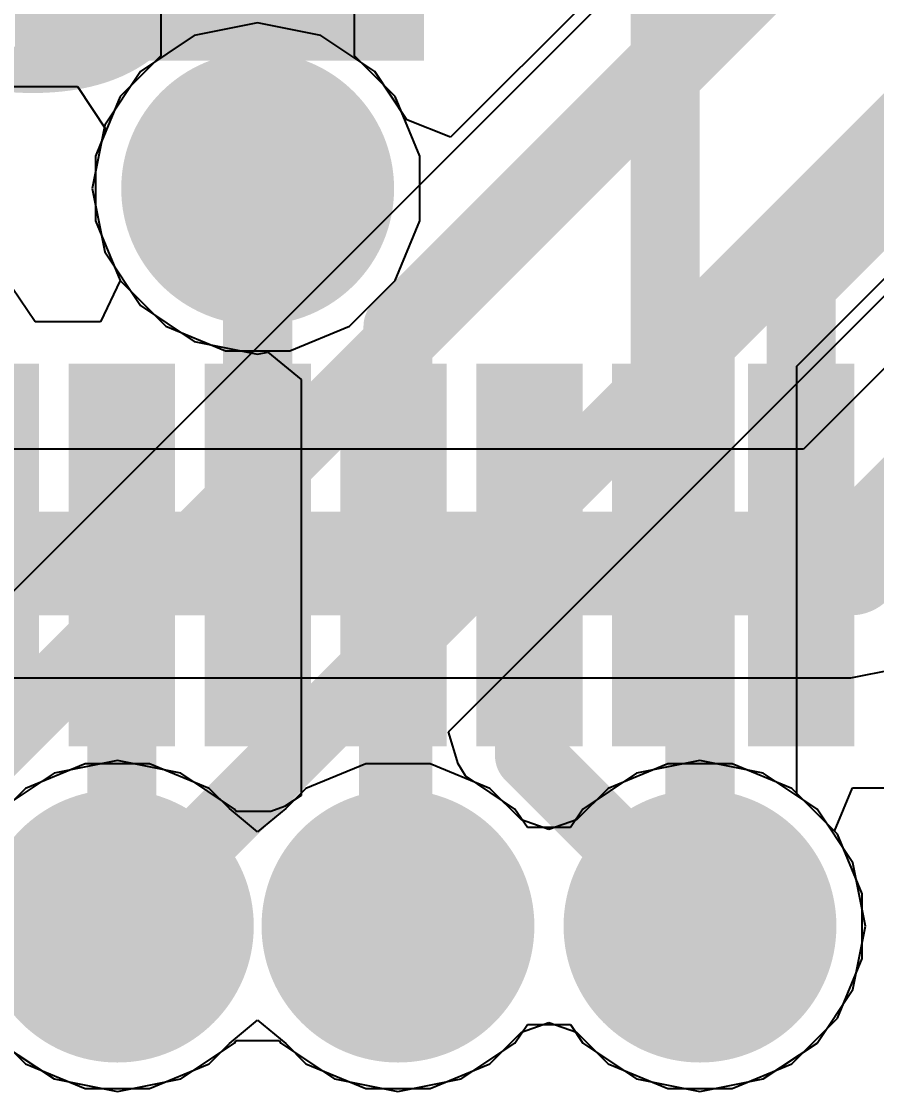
# Model space of a CAD drawing. Header units: inches. Extents: x -0.1 to 17.9, y -0.8 to 4.8.
# Drawn here: x 2.0739 to 2.173, y 2.9058 to 3.0298 of the extents above; entities that cross this region are included whole.
import ezdxf

# ---------------------------------------------------------------- set-up
doc = ezdxf.new("R2010")
doc.units = ezdxf.units.IN
doc.header["$MEASUREMENT"] = 0
for name, color, linetype in [('Bottom Layer 1', 5, 'Continuous'), ('Bottom Overlay', 54, 'Continuous'), ('Bottom Solder', 6, 'Continuous'), ('Drill Drawing', 1, 'Continuous'), ('GND+Signal', 16, 'Continuous'), ('PWR+Signal', 76, 'Continuous'), ('Top Layer 1', 1, 'Continuous'), ('Top Overlay', 2, 'Continuous'), ('Top Paste', 8, 'Continuous'), ('Top Solder', 216, 'Continuous'), ('Via Holes', 16, 'Continuous')]:
    doc.layers.add(name, color=color, linetype=linetype)
doc.styles.add('Arial', font='', dxfattribs={"height": 0.2})
doc.styles.get('Arial').set_extended_font_data('Arial')

# ---------------------------------------------------------------- blocks, each defined once
blk = doc.blocks.new('100_VQFN__12_12__100')
at = {"layer": 'Top Layer 1'}
for points in [[(-0.09049, 0.208), (-0.09849, 0.208), (-0.09849, 0.248), (-0.09049, 0.248)], [(-0.07474, 0.208), (-0.08274, 0.208), (-0.08274, 0.248), (-0.07474, 0.248)], [(-0.05899, 0.208), (-0.06699, 0.208), (-0.06699, 0.248), (-0.05899, 0.248)], [(-0.04324, 0.208), (-0.05124, 0.208), (-0.05124, 0.248), (-0.04324, 0.248)], [(-0.0275, 0.208), (-0.0355, 0.208), (-0.0355, 0.248), (-0.0275, 0.248)], [(-0.01175, 0.208), (-0.01975, 0.208), (-0.01975, 0.248), (-0.01175, 0.248)]]:
    blk.add_hatch(color=1, dxfattribs=at).paths.add_polyline_path(points)
at = {"layer": 'Top Paste'}
for points in [[(-0.09049, 0.208), (-0.09849, 0.208), (-0.09849, 0.248), (-0.09049, 0.248)], [(-0.07474, 0.208), (-0.08274, 0.208), (-0.08274, 0.248), (-0.07474, 0.248)], [(-0.05899, 0.208), (-0.06699, 0.208), (-0.06699, 0.248), (-0.05899, 0.248)], [(-0.04324, 0.208), (-0.05124, 0.208), (-0.05124, 0.248), (-0.04324, 0.248)], [(-0.0275, 0.208), (-0.0355, 0.208), (-0.0355, 0.248), (-0.0275, 0.248)], [(-0.01175, 0.208), (-0.01975, 0.208), (-0.01975, 0.248), (-0.01175, 0.248)]]:
    blk.add_hatch(color=8, dxfattribs=at).paths.add_polyline_path(points)
at = {"layer": 'Top Solder'}
for points in [[(-0.10407, 0.20583), (-0.1164, 0.20583), (-0.1164, 0.25017), (-0.10407, 0.25017)], [(-0.08832, 0.20583), (-0.10065, 0.20583), (-0.10065, 0.25017), (-0.08832, 0.25017)], [(-0.07257, 0.20583), (-0.0849, 0.20583), (-0.0849, 0.25017), (-0.07257, 0.25017)], [(-0.05683, 0.20583), (-0.06916, 0.20583), (-0.06916, 0.25017), (-0.05683, 0.25017)], [(-0.04108, 0.20583), (-0.05341, 0.20583), (-0.05341, 0.25017), (-0.04108, 0.25017)], [(-0.02533, 0.20583), (-0.03766, 0.20583), (-0.03766, 0.25017), (-0.02533, 0.25017)], [(-0.00958, 0.20583), (-0.02191, 0.20583), (-0.02191, 0.25017), (-0.00958, 0.25017)]]:
    blk.add_hatch(color=216, dxfattribs=at).paths.add_polyline_path(points)
blk = doc.blocks.new('SMD2520_4P_102')
at = {"layer": 'Top Layer 1'}
for points in [[(-0.0561, 0.04823), (-0.01673, 0.04823), (-0.01673, 0.0128), (-0.0561, 0.0128)], [(0.01673, 0.04823), (0.0561, 0.04823), (0.0561, 0.0128), (0.01673, 0.0128)], [(-0.0561, -0.0128), (-0.01673, -0.0128), (-0.01673, -0.04823), (-0.0561, -0.04823)], [(0.01673, -0.0128), (0.0561, -0.0128), (0.0561, -0.04823), (0.01673, -0.04823)]]:
    blk.add_hatch(color=1, dxfattribs=at).paths.add_polyline_path(points)
at = {"layer": 'Top Paste'}
for points in [[(-0.0561, 0.04823), (-0.01673, 0.04823), (-0.01673, 0.0128), (-0.0561, 0.0128)], [(0.01673, 0.04823), (0.0561, 0.04823), (0.0561, 0.0128), (0.01673, 0.0128)], [(-0.0561, -0.0128), (-0.01673, -0.0128), (-0.01673, -0.04823), (-0.0561, -0.04823)], [(0.01673, -0.0128), (0.0561, -0.0128), (0.0561, -0.04823), (0.01673, -0.04823)]]:
    blk.add_hatch(color=8, dxfattribs=at).paths.add_polyline_path(points)
at = {"layer": 'Top Solder'}
for points in [[(-0.0601, 0.05223), (-0.01273, 0.05223), (-0.01273, 0.0088), (-0.0601, 0.0088)], [(0.01273, 0.05223), (0.0601, 0.05223), (0.0601, 0.0088), (0.01273, 0.0088)], [(-0.0601, -0.0088), (-0.01273, -0.0088), (-0.01273, -0.05223), (-0.0601, -0.05223)], [(0.01273, -0.0088), (0.0601, -0.0088), (0.0601, -0.05223), (0.01273, -0.05223)]]:
    blk.add_hatch(color=216, dxfattribs=at).paths.add_polyline_path(points)
at = {"layer": 'Top Overlay'}
for points in [[(0.008, 0.043, 0.005, 0.005, 0), (-0.009, 0.043, 0.005, 0.005, 0)], [(-0.053, 0.006, 0.005, 0.005, 0), (-0.053, -0.006, 0.005, 0.005, 0)], [(0.053, 0.006, 0.005, 0.005, 0), (0.053, -0.006, 0.005, 0.005, 0)], [(-0.063, -0.029, 0.005, 0.005, 0), (-0.068, -0.024, 0.005, 0.005, 0)], [(-0.068, -0.024, 0.005, 0.005, 0), (-0.068, -0.034, 0.005, 0.005, 0)], [(-0.063, -0.029, 0.005, 0.005, 0), (-0.068, -0.034, 0.005, 0.005, 0)], [(0.008, -0.043, 0.005, 0.005, 0), (-0.009, -0.043, 0.005, 0.005, 0)]]:
    blk.add_lwpolyline(points, format="xyseb", dxfattribs=at)
for points in [[(-0.01025, 0.043, 0.0025, 0.0025, 1), (-0.00775, 0.043, 0.0025, 0.0025, 1)], [(0.00675, 0.043, 0.0025, 0.0025, 1), (0.00925, 0.043, 0.0025, 0.0025, 1)], [(-0.05425, 0.006, 0.0025, 0.0025, 1), (-0.05175, 0.006, 0.0025, 0.0025, 1)], [(0.05175, 0.006, 0.0025, 0.0025, 1), (0.05425, 0.006, 0.0025, 0.0025, 1)], [(-0.05425, -0.006, 0.0025, 0.0025, 1), (-0.05175, -0.006, 0.0025, 0.0025, 1)], [(0.05175, -0.006, 0.0025, 0.0025, 1), (0.05425, -0.006, 0.0025, 0.0025, 1)], [(-0.06925, -0.024, 0.0025, 0.0025, 1), (-0.06675, -0.024, 0.0025, 0.0025, 1)], [(-0.06925, -0.024, 0.0025, 0.0025, 1), (-0.06675, -0.024, 0.0025, 0.0025, 1)], [(-0.06425, -0.029, 0.0025, 0.0025, 1), (-0.06175, -0.029, 0.0025, 0.0025, 1)], [(-0.06425, -0.029, 0.0025, 0.0025, 1), (-0.06175, -0.029, 0.0025, 0.0025, 1)], [(-0.06925, -0.034, 0.0025, 0.0025, 1), (-0.06675, -0.034, 0.0025, 0.0025, 1)], [(-0.06925, -0.034, 0.0025, 0.0025, 1), (-0.06675, -0.034, 0.0025, 0.0025, 1)], [(-0.01025, -0.043, 0.0025, 0.0025, 1), (-0.00775, -0.043, 0.0025, 0.0025, 1)], [(0.00675, -0.043, 0.0025, 0.0025, 1), (0.00925, -0.043, 0.0025, 0.0025, 1)]]:
    blk.add_lwpolyline(points, format="xyseb", close=True, dxfattribs=at)

msp = doc.modelspace()

# ---------------------------------------------------------------- hatches: boundary and pattern name
at = {"layer": 'Bottom Layer 1'}
h = msp.add_hatch(color=5, dxfattribs=at)
edge = h.paths.add_edge_path()
edge.add_arc((2.10126, 3.01045), 0.01181, 0, 360)
h = msp.add_hatch(color=5, dxfattribs=at)
edge = h.paths.add_edge_path()
edge.add_arc((2.085, 2.925), 0.01181, 0, 360)
h = msp.add_hatch(color=5, dxfattribs=at)
edge = h.paths.add_edge_path()
edge.add_arc((2.11752, 2.925), 0.01181, 0, 360)
h = msp.add_hatch(color=5, dxfattribs=at)
edge = h.paths.add_edge_path()
edge.add_arc((2.15252, 2.925), 0.01181, 0, 360)
at = {"layer": 'Bottom Solder'}
h = msp.add_hatch(color=6, dxfattribs=at)
edge = h.paths.add_edge_path()
edge.add_arc((2.10126, 3.01045), 0.01581, 0, 360)
h = msp.add_hatch(color=6, dxfattribs=at)
edge = h.paths.add_edge_path()
edge.add_arc((2.085, 2.925), 0.01581, 0, 360)
h = msp.add_hatch(color=6, dxfattribs=at)
edge = h.paths.add_edge_path()
edge.add_arc((2.11752, 2.925), 0.01581, 0, 360)
h = msp.add_hatch(color=6, dxfattribs=at)
edge = h.paths.add_edge_path()
edge.add_arc((2.15252, 2.925), 0.01581, 0, 360)
at = {"layer": 'GND+Signal'}
h = msp.add_hatch(color=16, dxfattribs=at)
edge = h.paths.add_edge_path()
edge.add_arc((2.10126, 3.01045), 0.01181, 0, 360)
h = msp.add_hatch(color=16, dxfattribs=at)
edge = h.paths.add_edge_path()
edge.add_arc((2.085, 2.925), 0.01181, 0, 360)
h = msp.add_hatch(color=16, dxfattribs=at)
edge = h.paths.add_edge_path()
edge.add_arc((2.11752, 2.925), 0.01181, 0, 360)
h = msp.add_hatch(color=16, dxfattribs=at)
edge = h.paths.add_edge_path()
edge.add_arc((2.15252, 2.925), 0.01181, 0, 360)
at = {"layer": 'PWR+Signal'}
h = msp.add_hatch(color=76, dxfattribs=at)
edge = h.paths.add_edge_path()
edge.add_arc((2.10126, 3.01045), 0.01181, 0, 360)
h = msp.add_hatch(color=76, dxfattribs=at)
edge = h.paths.add_edge_path()
edge.add_arc((2.085, 2.925), 0.01181, 0, 360)
h = msp.add_hatch(color=76, dxfattribs=at)
edge = h.paths.add_edge_path()
edge.add_arc((2.11752, 2.925), 0.01181, 0, 360)
h = msp.add_hatch(color=76, dxfattribs=at)
edge = h.paths.add_edge_path()
edge.add_arc((2.15252, 2.925), 0.01181, 0, 360)
at = {"layer": 'Top Layer 1'}
h = msp.add_hatch(color=1, dxfattribs=at)
edge = h.paths.add_edge_path()
edge.add_arc((2.10126, 3.01045), 0.01181, 0, 360)
h = msp.add_hatch(color=1, dxfattribs=at)
edge = h.paths.add_edge_path()
edge.add_arc((2.085, 2.925), 0.01181, 0, 360)
h = msp.add_hatch(color=1, dxfattribs=at)
edge = h.paths.add_edge_path()
edge.add_arc((2.11752, 2.925), 0.01181, 0, 360)
h = msp.add_hatch(color=1, dxfattribs=at)
edge = h.paths.add_edge_path()
edge.add_arc((2.15252, 2.925), 0.01181, 0, 360)
at = {"layer": 'Via Holes'}
h = msp.add_hatch(color=7, dxfattribs=at)
edge = h.paths.add_edge_path()
edge.add_arc((2.10126, 3.01045), 0.00591, 0, 360)
h = msp.add_hatch(color=7, dxfattribs=at)
edge = h.paths.add_edge_path()
edge.add_arc((2.085, 2.925), 0.00591, 0, 360)
h = msp.add_hatch(color=7, dxfattribs=at)
edge = h.paths.add_edge_path()
edge.add_arc((2.11752, 2.925), 0.00591, 0, 360)
h = msp.add_hatch(color=7, dxfattribs=at)
edge = h.paths.add_edge_path()
edge.add_arc((2.15252, 2.925), 0.00591, 0, 360)

# ---------------------------------------------------------------- linework, layer by layer
at = {"layer": 'Bottom Layer 1'}
for p, q in [((2.09005, 3.13536), (2.09005, 3.02584)), ((2.11248, 3.02584), (2.11248, 3.13536)), ((2.09005, 3.02584), (2.08531, 3.0211)), ((2.11721, 3.0211), (2.11248, 3.02584)), ((2.08531, 3.0211), (2.08245, 3.01419)), ((2.12007, 3.01419), (2.11721, 3.0211)), ((2.08245, 3.01419), (2.08245, 3.00671)), ((2.12007, 3.00671), (2.12007, 3.01419)), ((2.19419, 3.00993), (2.16451, 2.98025)), ((2.08245, 3.00671), (2.08531, 2.99979)), ((2.11721, 2.99979), (2.12007, 3.00671)), ((2.08531, 2.99979), (2.09061, 2.9945)), ((2.11192, 2.9945), (2.11721, 2.99979)), ((2.09061, 2.9945), (2.09752, 2.99164)), ((2.105, 2.99164), (2.11192, 2.9945)), ((2.09752, 2.99164), (2.105, 2.99164)), ((2.16451, 2.98025), (2.06207, 2.98025)), ((1.924, 2.95375), (2.17, 2.95375)), ((2.17, 2.95375), (2.17507, 2.95475)), ((2.08126, 2.94381), (2.07434, 2.94095)), ((2.08874, 2.94381), (2.08126, 2.94381)), ((2.09566, 2.94095), (2.08874, 2.94381)), ((2.11378, 2.94381), (2.10686, 2.94095)), ((2.12126, 2.94381), (2.11378, 2.94381)), ((2.12818, 2.94095), (2.12126, 2.94381)), ((2.14878, 2.94381), (2.14186, 2.94095)), ((2.15626, 2.94381), (2.14878, 2.94381)), ((2.16318, 2.94095), (2.15626, 2.94381)), ((2.07434, 2.94095), (2.07068, 2.93729)), ((2.09799, 2.93861), (2.09566, 2.94095)), ((2.10686, 2.94095), (2.10453, 2.93861)), ((2.13184, 2.93729), (2.12818, 2.94095)), ((2.14186, 2.94095), (2.1382, 2.93729)), ((2.16847, 2.93566), (2.16318, 2.94095)), ((2.10126, 2.93591), (2.09799, 2.93861)), ((2.10453, 2.93861), (2.10126, 2.93591)), ((2.13502, 2.93619), (2.13184, 2.93729)), ((2.1382, 2.93729), (2.13502, 2.93619)), ((2.17133, 2.92874), (2.16847, 2.93566)), ((2.17133, 2.92126), (2.17133, 2.92874)), ((2.16847, 2.91434), (2.17133, 2.92126)), ((2.09799, 2.91139), (2.10126, 2.91409)), ((2.10126, 2.91409), (2.10453, 2.91139)), ((2.16318, 2.90905), (2.16847, 2.91434)), ((2.07068, 2.91271), (2.07434, 2.90905)), ((2.12818, 2.90905), (2.13184, 2.91271)), ((2.13184, 2.91271), (2.13502, 2.91381)), ((2.13502, 2.91381), (2.1382, 2.91271)), ((2.1382, 2.91271), (2.14186, 2.90905)), ((2.09566, 2.90905), (2.09799, 2.91139)), ((2.10453, 2.91139), (2.10686, 2.90905)), ((2.07434, 2.90905), (2.08126, 2.90619)), ((2.08874, 2.90619), (2.09566, 2.90905)), ((2.10686, 2.90905), (2.11378, 2.90619)), ((2.12126, 2.90619), (2.12818, 2.90905)), ((2.14186, 2.90905), (2.14878, 2.90619)), ((2.15626, 2.90619), (2.16318, 2.90905)), ((2.08126, 2.90619), (2.08874, 2.90619)), ((2.11378, 2.90619), (2.12126, 2.90619)), ((2.14878, 2.90619), (2.15626, 2.90619))]:
    msp.add_line(p, q, dxfattribs=at)
for points in [[(2.10126, 3.01045, 0.008, 0.008, 0), (2.10126, 3.14076, 0.008, 0.008, 0)], [(2.17, 2.967, 0.012, 0.012, 0), (2.213, 3.01, 0.012, 0.012, 0)], [(1.924, 2.967, 0.012, 0.012, 0), (2.17, 2.967, 0.012, 0.012, 0)]]:
    msp.add_lwpolyline(points, format="xyseb", dxfattribs=at)
for points in [[(2.09926, 3.01045, 0.004, 0.004, 1), (2.10326, 3.01045, 0.004, 0.004, 1)], [(2.167, 2.967, 0.006, 0.006, 1), (2.173, 2.967, 0.006, 0.006, 1)], [(2.167, 2.967, 0.006, 0.006, 1), (2.173, 2.967, 0.006, 0.006, 1)]]:
    msp.add_lwpolyline(points, format="xyseb", close=True, dxfattribs=at)
at = {"layer": 'Drill Drawing'}
for points in [[(2.09626, 3.01545, 0.002, 0.002, 0), (2.09626, 3.02045, 0.002, 0.002, 0)], [(2.09626, 3.02045, 0.002, 0.002, 0), (2.10626, 3.02045, 0.002, 0.002, 0)], [(2.10626, 3.01545, 0.002, 0.002, 0), (2.10626, 3.02045, 0.002, 0.002, 0)], [(2.09826, 3.01345, 0.002, 0.002, 0), (2.09826, 3.01645, 0.002, 0.002, 0)], [(2.09826, 3.01645, 0.002, 0.002, 0), (2.10426, 3.01645, 0.002, 0.002, 0)], [(2.10426, 3.01345, 0.002, 0.002, 0), (2.10426, 3.01645, 0.002, 0.002, 0)], [(2.09126, 3.00545, 0.002, 0.002, 0), (2.09126, 3.01545, 0.002, 0.002, 0)], [(2.09126, 3.01545, 0.002, 0.002, 0), (2.09626, 3.01545, 0.002, 0.002, 0)], [(2.10626, 3.01545, 0.002, 0.002, 0), (2.11126, 3.01545, 0.002, 0.002, 0)], [(2.11126, 3.00545, 0.002, 0.002, 0), (2.11126, 3.01545, 0.002, 0.002, 0)], [(2.09526, 3.00745, 0.002, 0.002, 0), (2.09526, 3.01345, 0.002, 0.002, 0)], [(2.09526, 3.01345, 0.002, 0.002, 0), (2.09826, 3.01345, 0.002, 0.002, 0)], [(2.10426, 3.01345, 0.002, 0.002, 0), (2.10726, 3.01345, 0.002, 0.002, 0)], [(2.10726, 3.00745, 0.002, 0.002, 0), (2.10726, 3.01345, 0.002, 0.002, 0)], [(2.09526, 3.00745, 0.002, 0.002, 0), (2.09826, 3.00745, 0.002, 0.002, 0)], [(2.09826, 3.00445, 0.002, 0.002, 0), (2.09826, 3.00745, 0.002, 0.002, 0)], [(2.10426, 3.00745, 0.002, 0.002, 0), (2.10726, 3.00745, 0.002, 0.002, 0)], [(2.10426, 3.00445, 0.002, 0.002, 0), (2.10426, 3.00745, 0.002, 0.002, 0)], [(2.09126, 3.00545, 0.002, 0.002, 0), (2.09626, 3.00545, 0.002, 0.002, 0)], [(2.09626, 3.00045, 0.002, 0.002, 0), (2.09626, 3.00545, 0.002, 0.002, 0)], [(2.10626, 3.00545, 0.002, 0.002, 0), (2.11126, 3.00545, 0.002, 0.002, 0)], [(2.10626, 3.00045, 0.002, 0.002, 0), (2.10626, 3.00545, 0.002, 0.002, 0)], [(2.09826, 3.00445, 0.002, 0.002, 0), (2.10426, 3.00445, 0.002, 0.002, 0)], [(2.09626, 3.00045, 0.002, 0.002, 0), (2.10626, 3.00045, 0.002, 0.002, 0)], [(2.08, 2.93, 0.002, 0.002, 0), (2.08, 2.935, 0.002, 0.002, 0)], [(2.08, 2.935, 0.002, 0.002, 0), (2.09, 2.935, 0.002, 0.002, 0)], [(2.09, 2.93, 0.002, 0.002, 0), (2.09, 2.935, 0.002, 0.002, 0)], [(2.11252, 2.93, 0.002, 0.002, 0), (2.11252, 2.935, 0.002, 0.002, 0)], [(2.11252, 2.935, 0.002, 0.002, 0), (2.12252, 2.935, 0.002, 0.002, 0)], [(2.12252, 2.93, 0.002, 0.002, 0), (2.12252, 2.935, 0.002, 0.002, 0)], [(2.14752, 2.93, 0.002, 0.002, 0), (2.14752, 2.935, 0.002, 0.002, 0)], [(2.14752, 2.935, 0.002, 0.002, 0), (2.15752, 2.935, 0.002, 0.002, 0)], [(2.15752, 2.93, 0.002, 0.002, 0), (2.15752, 2.935, 0.002, 0.002, 0)], [(2.082, 2.928, 0.002, 0.002, 0), (2.082, 2.931, 0.002, 0.002, 0)], [(2.082, 2.931, 0.002, 0.002, 0), (2.088, 2.931, 0.002, 0.002, 0)], [(2.088, 2.928, 0.002, 0.002, 0), (2.088, 2.931, 0.002, 0.002, 0)], [(2.11452, 2.928, 0.002, 0.002, 0), (2.11452, 2.931, 0.002, 0.002, 0)], [(2.11452, 2.931, 0.002, 0.002, 0), (2.12052, 2.931, 0.002, 0.002, 0)], [(2.12052, 2.928, 0.002, 0.002, 0), (2.12052, 2.931, 0.002, 0.002, 0)], [(2.14952, 2.928, 0.002, 0.002, 0), (2.14952, 2.931, 0.002, 0.002, 0)], [(2.14952, 2.931, 0.002, 0.002, 0), (2.15552, 2.931, 0.002, 0.002, 0)], [(2.15552, 2.928, 0.002, 0.002, 0), (2.15552, 2.931, 0.002, 0.002, 0)], [(2.075, 2.92, 0.002, 0.002, 0), (2.075, 2.93, 0.002, 0.002, 0)], [(2.075, 2.93, 0.002, 0.002, 0), (2.08, 2.93, 0.002, 0.002, 0)], [(2.09, 2.93, 0.002, 0.002, 0), (2.095, 2.93, 0.002, 0.002, 0)], [(2.095, 2.92, 0.002, 0.002, 0), (2.095, 2.93, 0.002, 0.002, 0)], [(2.10752, 2.92, 0.002, 0.002, 0), (2.10752, 2.93, 0.002, 0.002, 0)], [(2.10752, 2.93, 0.002, 0.002, 0), (2.11252, 2.93, 0.002, 0.002, 0)], [(2.12252, 2.93, 0.002, 0.002, 0), (2.12752, 2.93, 0.002, 0.002, 0)], [(2.12752, 2.92, 0.002, 0.002, 0), (2.12752, 2.93, 0.002, 0.002, 0)], [(2.14252, 2.92, 0.002, 0.002, 0), (2.14252, 2.93, 0.002, 0.002, 0)], [(2.14252, 2.93, 0.002, 0.002, 0), (2.14752, 2.93, 0.002, 0.002, 0)], [(2.15752, 2.93, 0.002, 0.002, 0), (2.16252, 2.93, 0.002, 0.002, 0)], [(2.16252, 2.92, 0.002, 0.002, 0), (2.16252, 2.93, 0.002, 0.002, 0)], [(2.079, 2.922, 0.002, 0.002, 0), (2.079, 2.928, 0.002, 0.002, 0)], [(2.079, 2.928, 0.002, 0.002, 0), (2.082, 2.928, 0.002, 0.002, 0)], [(2.088, 2.928, 0.002, 0.002, 0), (2.091, 2.928, 0.002, 0.002, 0)], [(2.091, 2.922, 0.002, 0.002, 0), (2.091, 2.928, 0.002, 0.002, 0)], [(2.11152, 2.922, 0.002, 0.002, 0), (2.11152, 2.928, 0.002, 0.002, 0)], [(2.11152, 2.928, 0.002, 0.002, 0), (2.11452, 2.928, 0.002, 0.002, 0)], [(2.12052, 2.928, 0.002, 0.002, 0), (2.12352, 2.928, 0.002, 0.002, 0)], [(2.12352, 2.922, 0.002, 0.002, 0), (2.12352, 2.928, 0.002, 0.002, 0)], [(2.14652, 2.922, 0.002, 0.002, 0), (2.14652, 2.928, 0.002, 0.002, 0)], [(2.14652, 2.928, 0.002, 0.002, 0), (2.14952, 2.928, 0.002, 0.002, 0)], [(2.15552, 2.928, 0.002, 0.002, 0), (2.15852, 2.928, 0.002, 0.002, 0)], [(2.15852, 2.922, 0.002, 0.002, 0), (2.15852, 2.928, 0.002, 0.002, 0)], [(2.079, 2.922, 0.002, 0.002, 0), (2.082, 2.922, 0.002, 0.002, 0)], [(2.082, 2.919, 0.002, 0.002, 0), (2.082, 2.922, 0.002, 0.002, 0)], [(2.088, 2.922, 0.002, 0.002, 0), (2.091, 2.922, 0.002, 0.002, 0)], [(2.088, 2.919, 0.002, 0.002, 0), (2.088, 2.922, 0.002, 0.002, 0)], [(2.11152, 2.922, 0.002, 0.002, 0), (2.11452, 2.922, 0.002, 0.002, 0)], [(2.11452, 2.919, 0.002, 0.002, 0), (2.11452, 2.922, 0.002, 0.002, 0)], [(2.12052, 2.922, 0.002, 0.002, 0), (2.12352, 2.922, 0.002, 0.002, 0)], [(2.12052, 2.919, 0.002, 0.002, 0), (2.12052, 2.922, 0.002, 0.002, 0)], [(2.14652, 2.922, 0.002, 0.002, 0), (2.14952, 2.922, 0.002, 0.002, 0)], [(2.14952, 2.919, 0.002, 0.002, 0), (2.14952, 2.922, 0.002, 0.002, 0)], [(2.15552, 2.922, 0.002, 0.002, 0), (2.15852, 2.922, 0.002, 0.002, 0)], [(2.15552, 2.919, 0.002, 0.002, 0), (2.15552, 2.922, 0.002, 0.002, 0)], [(2.075, 2.92, 0.002, 0.002, 0), (2.08, 2.92, 0.002, 0.002, 0)], [(2.08, 2.915, 0.002, 0.002, 0), (2.08, 2.92, 0.002, 0.002, 0)], [(2.09, 2.92, 0.002, 0.002, 0), (2.095, 2.92, 0.002, 0.002, 0)], [(2.09, 2.915, 0.002, 0.002, 0), (2.09, 2.92, 0.002, 0.002, 0)], [(2.10752, 2.92, 0.002, 0.002, 0), (2.11252, 2.92, 0.002, 0.002, 0)], [(2.11252, 2.915, 0.002, 0.002, 0), (2.11252, 2.92, 0.002, 0.002, 0)], [(2.12252, 2.92, 0.002, 0.002, 0), (2.12752, 2.92, 0.002, 0.002, 0)], [(2.12252, 2.915, 0.002, 0.002, 0), (2.12252, 2.92, 0.002, 0.002, 0)], [(2.14252, 2.92, 0.002, 0.002, 0), (2.14752, 2.92, 0.002, 0.002, 0)], [(2.14752, 2.915, 0.002, 0.002, 0), (2.14752, 2.92, 0.002, 0.002, 0)], [(2.15752, 2.92, 0.002, 0.002, 0), (2.16252, 2.92, 0.002, 0.002, 0)], [(2.15752, 2.915, 0.002, 0.002, 0), (2.15752, 2.92, 0.002, 0.002, 0)], [(2.082, 2.919, 0.002, 0.002, 0), (2.088, 2.919, 0.002, 0.002, 0)], [(2.11452, 2.919, 0.002, 0.002, 0), (2.12052, 2.919, 0.002, 0.002, 0)], [(2.14952, 2.919, 0.002, 0.002, 0), (2.15552, 2.919, 0.002, 0.002, 0)], [(2.08, 2.915, 0.002, 0.002, 0), (2.09, 2.915, 0.002, 0.002, 0)], [(2.11252, 2.915, 0.002, 0.002, 0), (2.12252, 2.915, 0.002, 0.002, 0)], [(2.14752, 2.915, 0.002, 0.002, 0), (2.15752, 2.915, 0.002, 0.002, 0)]]:
    msp.add_lwpolyline(points, format="xyseb", dxfattribs=at)
for points in [[(2.09576, 3.02045, 0.001, 0.001, 1), (2.09676, 3.02045, 0.001, 0.001, 1)], [(2.09576, 3.02045, 0.001, 0.001, 1), (2.09676, 3.02045, 0.001, 0.001, 1)], [(2.10576, 3.02045, 0.001, 0.001, 1), (2.10676, 3.02045, 0.001, 0.001, 1)], [(2.10576, 3.02045, 0.001, 0.001, 1), (2.10676, 3.02045, 0.001, 0.001, 1)], [(2.09776, 3.01645, 0.001, 0.001, 1), (2.09876, 3.01645, 0.001, 0.001, 1)], [(2.09776, 3.01645, 0.001, 0.001, 1), (2.09876, 3.01645, 0.001, 0.001, 1)], [(2.10376, 3.01645, 0.001, 0.001, 1), (2.10476, 3.01645, 0.001, 0.001, 1)], [(2.10376, 3.01645, 0.001, 0.001, 1), (2.10476, 3.01645, 0.001, 0.001, 1)], [(2.09076, 3.01545, 0.001, 0.001, 1), (2.09176, 3.01545, 0.001, 0.001, 1)], [(2.09076, 3.01545, 0.001, 0.001, 1), (2.09176, 3.01545, 0.001, 0.001, 1)], [(2.09576, 3.01545, 0.001, 0.001, 1), (2.09676, 3.01545, 0.001, 0.001, 1)], [(2.09576, 3.01545, 0.001, 0.001, 1), (2.09676, 3.01545, 0.001, 0.001, 1)], [(2.10576, 3.01545, 0.001, 0.001, 1), (2.10676, 3.01545, 0.001, 0.001, 1)], [(2.10576, 3.01545, 0.001, 0.001, 1), (2.10676, 3.01545, 0.001, 0.001, 1)], [(2.11076, 3.01545, 0.001, 0.001, 1), (2.11176, 3.01545, 0.001, 0.001, 1)], [(2.11076, 3.01545, 0.001, 0.001, 1), (2.11176, 3.01545, 0.001, 0.001, 1)], [(2.09476, 3.01345, 0.001, 0.001, 1), (2.09576, 3.01345, 0.001, 0.001, 1)], [(2.09476, 3.01345, 0.001, 0.001, 1), (2.09576, 3.01345, 0.001, 0.001, 1)], [(2.09776, 3.01345, 0.001, 0.001, 1), (2.09876, 3.01345, 0.001, 0.001, 1)], [(2.09776, 3.01345, 0.001, 0.001, 1), (2.09876, 3.01345, 0.001, 0.001, 1)], [(2.10376, 3.01345, 0.001, 0.001, 1), (2.10476, 3.01345, 0.001, 0.001, 1)], [(2.10376, 3.01345, 0.001, 0.001, 1), (2.10476, 3.01345, 0.001, 0.001, 1)], [(2.10676, 3.01345, 0.001, 0.001, 1), (2.10776, 3.01345, 0.001, 0.001, 1)], [(2.10676, 3.01345, 0.001, 0.001, 1), (2.10776, 3.01345, 0.001, 0.001, 1)], [(2.09476, 3.00745, 0.001, 0.001, 1), (2.09576, 3.00745, 0.001, 0.001, 1)], [(2.09476, 3.00745, 0.001, 0.001, 1), (2.09576, 3.00745, 0.001, 0.001, 1)], [(2.09776, 3.00745, 0.001, 0.001, 1), (2.09876, 3.00745, 0.001, 0.001, 1)], [(2.09776, 3.00745, 0.001, 0.001, 1), (2.09876, 3.00745, 0.001, 0.001, 1)], [(2.10376, 3.00745, 0.001, 0.001, 1), (2.10476, 3.00745, 0.001, 0.001, 1)], [(2.10376, 3.00745, 0.001, 0.001, 1), (2.10476, 3.00745, 0.001, 0.001, 1)], [(2.10676, 3.00745, 0.001, 0.001, 1), (2.10776, 3.00745, 0.001, 0.001, 1)], [(2.10676, 3.00745, 0.001, 0.001, 1), (2.10776, 3.00745, 0.001, 0.001, 1)], [(2.09076, 3.00545, 0.001, 0.001, 1), (2.09176, 3.00545, 0.001, 0.001, 1)], [(2.09076, 3.00545, 0.001, 0.001, 1), (2.09176, 3.00545, 0.001, 0.001, 1)], [(2.09576, 3.00545, 0.001, 0.001, 1), (2.09676, 3.00545, 0.001, 0.001, 1)], [(2.09576, 3.00545, 0.001, 0.001, 1), (2.09676, 3.00545, 0.001, 0.001, 1)], [(2.10576, 3.00545, 0.001, 0.001, 1), (2.10676, 3.00545, 0.001, 0.001, 1)], [(2.10576, 3.00545, 0.001, 0.001, 1), (2.10676, 3.00545, 0.001, 0.001, 1)], [(2.11076, 3.00545, 0.001, 0.001, 1), (2.11176, 3.00545, 0.001, 0.001, 1)], [(2.11076, 3.00545, 0.001, 0.001, 1), (2.11176, 3.00545, 0.001, 0.001, 1)], [(2.09776, 3.00445, 0.001, 0.001, 1), (2.09876, 3.00445, 0.001, 0.001, 1)], [(2.09776, 3.00445, 0.001, 0.001, 1), (2.09876, 3.00445, 0.001, 0.001, 1)], [(2.10376, 3.00445, 0.001, 0.001, 1), (2.10476, 3.00445, 0.001, 0.001, 1)], [(2.10376, 3.00445, 0.001, 0.001, 1), (2.10476, 3.00445, 0.001, 0.001, 1)], [(2.09576, 3.00045, 0.001, 0.001, 1), (2.09676, 3.00045, 0.001, 0.001, 1)], [(2.09576, 3.00045, 0.001, 0.001, 1), (2.09676, 3.00045, 0.001, 0.001, 1)], [(2.10576, 3.00045, 0.001, 0.001, 1), (2.10676, 3.00045, 0.001, 0.001, 1)], [(2.10576, 3.00045, 0.001, 0.001, 1), (2.10676, 3.00045, 0.001, 0.001, 1)], [(2.0795, 2.935, 0.001, 0.001, 1), (2.0805, 2.935, 0.001, 0.001, 1)], [(2.0795, 2.935, 0.001, 0.001, 1), (2.0805, 2.935, 0.001, 0.001, 1)], [(2.0895, 2.935, 0.001, 0.001, 1), (2.0905, 2.935, 0.001, 0.001, 1)], [(2.0895, 2.935, 0.001, 0.001, 1), (2.0905, 2.935, 0.001, 0.001, 1)], [(2.11202, 2.935, 0.001, 0.001, 1), (2.11302, 2.935, 0.001, 0.001, 1)], [(2.11202, 2.935, 0.001, 0.001, 1), (2.11302, 2.935, 0.001, 0.001, 1)], [(2.12202, 2.935, 0.001, 0.001, 1), (2.12302, 2.935, 0.001, 0.001, 1)], [(2.12202, 2.935, 0.001, 0.001, 1), (2.12302, 2.935, 0.001, 0.001, 1)], [(2.14702, 2.935, 0.001, 0.001, 1), (2.14802, 2.935, 0.001, 0.001, 1)], [(2.14702, 2.935, 0.001, 0.001, 1), (2.14802, 2.935, 0.001, 0.001, 1)], [(2.15702, 2.935, 0.001, 0.001, 1), (2.15802, 2.935, 0.001, 0.001, 1)], [(2.15702, 2.935, 0.001, 0.001, 1), (2.15802, 2.935, 0.001, 0.001, 1)], [(2.0815, 2.931, 0.001, 0.001, 1), (2.0825, 2.931, 0.001, 0.001, 1)], [(2.0815, 2.931, 0.001, 0.001, 1), (2.0825, 2.931, 0.001, 0.001, 1)], [(2.0875, 2.931, 0.001, 0.001, 1), (2.0885, 2.931, 0.001, 0.001, 1)], [(2.0875, 2.931, 0.001, 0.001, 1), (2.0885, 2.931, 0.001, 0.001, 1)], [(2.11402, 2.931, 0.001, 0.001, 1), (2.11502, 2.931, 0.001, 0.001, 1)], [(2.11402, 2.931, 0.001, 0.001, 1), (2.11502, 2.931, 0.001, 0.001, 1)], [(2.12002, 2.931, 0.001, 0.001, 1), (2.12102, 2.931, 0.001, 0.001, 1)], [(2.12002, 2.931, 0.001, 0.001, 1), (2.12102, 2.931, 0.001, 0.001, 1)], [(2.14902, 2.931, 0.001, 0.001, 1), (2.15002, 2.931, 0.001, 0.001, 1)], [(2.14902, 2.931, 0.001, 0.001, 1), (2.15002, 2.931, 0.001, 0.001, 1)], [(2.15502, 2.931, 0.001, 0.001, 1), (2.15602, 2.931, 0.001, 0.001, 1)], [(2.15502, 2.931, 0.001, 0.001, 1), (2.15602, 2.931, 0.001, 0.001, 1)], [(2.0745, 2.93, 0.001, 0.001, 1), (2.0755, 2.93, 0.001, 0.001, 1)], [(2.0745, 2.93, 0.001, 0.001, 1), (2.0755, 2.93, 0.001, 0.001, 1)], [(2.0795, 2.93, 0.001, 0.001, 1), (2.0805, 2.93, 0.001, 0.001, 1)], [(2.0795, 2.93, 0.001, 0.001, 1), (2.0805, 2.93, 0.001, 0.001, 1)], [(2.0895, 2.93, 0.001, 0.001, 1), (2.0905, 2.93, 0.001, 0.001, 1)], [(2.0895, 2.93, 0.001, 0.001, 1), (2.0905, 2.93, 0.001, 0.001, 1)], [(2.0945, 2.93, 0.001, 0.001, 1), (2.0955, 2.93, 0.001, 0.001, 1)], [(2.0945, 2.93, 0.001, 0.001, 1), (2.0955, 2.93, 0.001, 0.001, 1)], [(2.10702, 2.93, 0.001, 0.001, 1), (2.10802, 2.93, 0.001, 0.001, 1)], [(2.10702, 2.93, 0.001, 0.001, 1), (2.10802, 2.93, 0.001, 0.001, 1)], [(2.11202, 2.93, 0.001, 0.001, 1), (2.11302, 2.93, 0.001, 0.001, 1)], [(2.11202, 2.93, 0.001, 0.001, 1), (2.11302, 2.93, 0.001, 0.001, 1)], [(2.12202, 2.93, 0.001, 0.001, 1), (2.12302, 2.93, 0.001, 0.001, 1)], [(2.12202, 2.93, 0.001, 0.001, 1), (2.12302, 2.93, 0.001, 0.001, 1)], [(2.12702, 2.93, 0.001, 0.001, 1), (2.12802, 2.93, 0.001, 0.001, 1)], [(2.12702, 2.93, 0.001, 0.001, 1), (2.12802, 2.93, 0.001, 0.001, 1)], [(2.14202, 2.93, 0.001, 0.001, 1), (2.14302, 2.93, 0.001, 0.001, 1)], [(2.14202, 2.93, 0.001, 0.001, 1), (2.14302, 2.93, 0.001, 0.001, 1)], [(2.14702, 2.93, 0.001, 0.001, 1), (2.14802, 2.93, 0.001, 0.001, 1)], [(2.14702, 2.93, 0.001, 0.001, 1), (2.14802, 2.93, 0.001, 0.001, 1)], [(2.15702, 2.93, 0.001, 0.001, 1), (2.15802, 2.93, 0.001, 0.001, 1)], [(2.15702, 2.93, 0.001, 0.001, 1), (2.15802, 2.93, 0.001, 0.001, 1)], [(2.16202, 2.93, 0.001, 0.001, 1), (2.16302, 2.93, 0.001, 0.001, 1)], [(2.16202, 2.93, 0.001, 0.001, 1), (2.16302, 2.93, 0.001, 0.001, 1)], [(2.0785, 2.928, 0.001, 0.001, 1), (2.0795, 2.928, 0.001, 0.001, 1)], [(2.0785, 2.928, 0.001, 0.001, 1), (2.0795, 2.928, 0.001, 0.001, 1)], [(2.0815, 2.928, 0.001, 0.001, 1), (2.0825, 2.928, 0.001, 0.001, 1)], [(2.0815, 2.928, 0.001, 0.001, 1), (2.0825, 2.928, 0.001, 0.001, 1)], [(2.0875, 2.928, 0.001, 0.001, 1), (2.0885, 2.928, 0.001, 0.001, 1)], [(2.0875, 2.928, 0.001, 0.001, 1), (2.0885, 2.928, 0.001, 0.001, 1)], [(2.0905, 2.928, 0.001, 0.001, 1), (2.0915, 2.928, 0.001, 0.001, 1)], [(2.0905, 2.928, 0.001, 0.001, 1), (2.0915, 2.928, 0.001, 0.001, 1)], [(2.11102, 2.928, 0.001, 0.001, 1), (2.11202, 2.928, 0.001, 0.001, 1)], [(2.11102, 2.928, 0.001, 0.001, 1), (2.11202, 2.928, 0.001, 0.001, 1)], [(2.11402, 2.928, 0.001, 0.001, 1), (2.11502, 2.928, 0.001, 0.001, 1)], [(2.11402, 2.928, 0.001, 0.001, 1), (2.11502, 2.928, 0.001, 0.001, 1)], [(2.12002, 2.928, 0.001, 0.001, 1), (2.12102, 2.928, 0.001, 0.001, 1)], [(2.12002, 2.928, 0.001, 0.001, 1), (2.12102, 2.928, 0.001, 0.001, 1)], [(2.12302, 2.928, 0.001, 0.001, 1), (2.12402, 2.928, 0.001, 0.001, 1)], [(2.12302, 2.928, 0.001, 0.001, 1), (2.12402, 2.928, 0.001, 0.001, 1)], [(2.14602, 2.928, 0.001, 0.001, 1), (2.14702, 2.928, 0.001, 0.001, 1)], [(2.14602, 2.928, 0.001, 0.001, 1), (2.14702, 2.928, 0.001, 0.001, 1)], [(2.14902, 2.928, 0.001, 0.001, 1), (2.15002, 2.928, 0.001, 0.001, 1)], [(2.14902, 2.928, 0.001, 0.001, 1), (2.15002, 2.928, 0.001, 0.001, 1)], [(2.15502, 2.928, 0.001, 0.001, 1), (2.15602, 2.928, 0.001, 0.001, 1)], [(2.15502, 2.928, 0.001, 0.001, 1), (2.15602, 2.928, 0.001, 0.001, 1)], [(2.15802, 2.928, 0.001, 0.001, 1), (2.15902, 2.928, 0.001, 0.001, 1)], [(2.15802, 2.928, 0.001, 0.001, 1), (2.15902, 2.928, 0.001, 0.001, 1)], [(2.0785, 2.922, 0.001, 0.001, 1), (2.0795, 2.922, 0.001, 0.001, 1)], [(2.0785, 2.922, 0.001, 0.001, 1), (2.0795, 2.922, 0.001, 0.001, 1)], [(2.0815, 2.922, 0.001, 0.001, 1), (2.0825, 2.922, 0.001, 0.001, 1)], [(2.0815, 2.922, 0.001, 0.001, 1), (2.0825, 2.922, 0.001, 0.001, 1)], [(2.0875, 2.922, 0.001, 0.001, 1), (2.0885, 2.922, 0.001, 0.001, 1)], [(2.0875, 2.922, 0.001, 0.001, 1), (2.0885, 2.922, 0.001, 0.001, 1)], [(2.0905, 2.922, 0.001, 0.001, 1), (2.0915, 2.922, 0.001, 0.001, 1)], [(2.0905, 2.922, 0.001, 0.001, 1), (2.0915, 2.922, 0.001, 0.001, 1)], [(2.11102, 2.922, 0.001, 0.001, 1), (2.11202, 2.922, 0.001, 0.001, 1)], [(2.11102, 2.922, 0.001, 0.001, 1), (2.11202, 2.922, 0.001, 0.001, 1)], [(2.11402, 2.922, 0.001, 0.001, 1), (2.11502, 2.922, 0.001, 0.001, 1)], [(2.11402, 2.922, 0.001, 0.001, 1), (2.11502, 2.922, 0.001, 0.001, 1)], [(2.12002, 2.922, 0.001, 0.001, 1), (2.12102, 2.922, 0.001, 0.001, 1)], [(2.12002, 2.922, 0.001, 0.001, 1), (2.12102, 2.922, 0.001, 0.001, 1)], [(2.12302, 2.922, 0.001, 0.001, 1), (2.12402, 2.922, 0.001, 0.001, 1)], [(2.12302, 2.922, 0.001, 0.001, 1), (2.12402, 2.922, 0.001, 0.001, 1)], [(2.14602, 2.922, 0.001, 0.001, 1), (2.14702, 2.922, 0.001, 0.001, 1)], [(2.14602, 2.922, 0.001, 0.001, 1), (2.14702, 2.922, 0.001, 0.001, 1)], [(2.14902, 2.922, 0.001, 0.001, 1), (2.15002, 2.922, 0.001, 0.001, 1)], [(2.14902, 2.922, 0.001, 0.001, 1), (2.15002, 2.922, 0.001, 0.001, 1)], [(2.15502, 2.922, 0.001, 0.001, 1), (2.15602, 2.922, 0.001, 0.001, 1)], [(2.15502, 2.922, 0.001, 0.001, 1), (2.15602, 2.922, 0.001, 0.001, 1)], [(2.15802, 2.922, 0.001, 0.001, 1), (2.15902, 2.922, 0.001, 0.001, 1)], [(2.15802, 2.922, 0.001, 0.001, 1), (2.15902, 2.922, 0.001, 0.001, 1)], [(2.0745, 2.92, 0.001, 0.001, 1), (2.0755, 2.92, 0.001, 0.001, 1)], [(2.0745, 2.92, 0.001, 0.001, 1), (2.0755, 2.92, 0.001, 0.001, 1)], [(2.0795, 2.92, 0.001, 0.001, 1), (2.0805, 2.92, 0.001, 0.001, 1)], [(2.0795, 2.92, 0.001, 0.001, 1), (2.0805, 2.92, 0.001, 0.001, 1)], [(2.0895, 2.92, 0.001, 0.001, 1), (2.0905, 2.92, 0.001, 0.001, 1)], [(2.0895, 2.92, 0.001, 0.001, 1), (2.0905, 2.92, 0.001, 0.001, 1)], [(2.0945, 2.92, 0.001, 0.001, 1), (2.0955, 2.92, 0.001, 0.001, 1)], [(2.0945, 2.92, 0.001, 0.001, 1), (2.0955, 2.92, 0.001, 0.001, 1)], [(2.10702, 2.92, 0.001, 0.001, 1), (2.10802, 2.92, 0.001, 0.001, 1)], [(2.10702, 2.92, 0.001, 0.001, 1), (2.10802, 2.92, 0.001, 0.001, 1)], [(2.11202, 2.92, 0.001, 0.001, 1), (2.11302, 2.92, 0.001, 0.001, 1)], [(2.11202, 2.92, 0.001, 0.001, 1), (2.11302, 2.92, 0.001, 0.001, 1)], [(2.12202, 2.92, 0.001, 0.001, 1), (2.12302, 2.92, 0.001, 0.001, 1)], [(2.12202, 2.92, 0.001, 0.001, 1), (2.12302, 2.92, 0.001, 0.001, 1)], [(2.12702, 2.92, 0.001, 0.001, 1), (2.12802, 2.92, 0.001, 0.001, 1)], [(2.12702, 2.92, 0.001, 0.001, 1), (2.12802, 2.92, 0.001, 0.001, 1)], [(2.14202, 2.92, 0.001, 0.001, 1), (2.14302, 2.92, 0.001, 0.001, 1)], [(2.14202, 2.92, 0.001, 0.001, 1), (2.14302, 2.92, 0.001, 0.001, 1)], [(2.14702, 2.92, 0.001, 0.001, 1), (2.14802, 2.92, 0.001, 0.001, 1)], [(2.14702, 2.92, 0.001, 0.001, 1), (2.14802, 2.92, 0.001, 0.001, 1)], [(2.15702, 2.92, 0.001, 0.001, 1), (2.15802, 2.92, 0.001, 0.001, 1)], [(2.15702, 2.92, 0.001, 0.001, 1), (2.15802, 2.92, 0.001, 0.001, 1)], [(2.16202, 2.92, 0.001, 0.001, 1), (2.16302, 2.92, 0.001, 0.001, 1)], [(2.16202, 2.92, 0.001, 0.001, 1), (2.16302, 2.92, 0.001, 0.001, 1)], [(2.0815, 2.919, 0.001, 0.001, 1), (2.0825, 2.919, 0.001, 0.001, 1)], [(2.0815, 2.919, 0.001, 0.001, 1), (2.0825, 2.919, 0.001, 0.001, 1)], [(2.0875, 2.919, 0.001, 0.001, 1), (2.0885, 2.919, 0.001, 0.001, 1)], [(2.0875, 2.919, 0.001, 0.001, 1), (2.0885, 2.919, 0.001, 0.001, 1)], [(2.11402, 2.919, 0.001, 0.001, 1), (2.11502, 2.919, 0.001, 0.001, 1)], [(2.11402, 2.919, 0.001, 0.001, 1), (2.11502, 2.919, 0.001, 0.001, 1)], [(2.12002, 2.919, 0.001, 0.001, 1), (2.12102, 2.919, 0.001, 0.001, 1)], [(2.12002, 2.919, 0.001, 0.001, 1), (2.12102, 2.919, 0.001, 0.001, 1)], [(2.14902, 2.919, 0.001, 0.001, 1), (2.15002, 2.919, 0.001, 0.001, 1)], [(2.14902, 2.919, 0.001, 0.001, 1), (2.15002, 2.919, 0.001, 0.001, 1)], [(2.15502, 2.919, 0.001, 0.001, 1), (2.15602, 2.919, 0.001, 0.001, 1)], [(2.15502, 2.919, 0.001, 0.001, 1), (2.15602, 2.919, 0.001, 0.001, 1)], [(2.0795, 2.915, 0.001, 0.001, 1), (2.0805, 2.915, 0.001, 0.001, 1)], [(2.0795, 2.915, 0.001, 0.001, 1), (2.0805, 2.915, 0.001, 0.001, 1)], [(2.0895, 2.915, 0.001, 0.001, 1), (2.0905, 2.915, 0.001, 0.001, 1)], [(2.0895, 2.915, 0.001, 0.001, 1), (2.0905, 2.915, 0.001, 0.001, 1)], [(2.11202, 2.915, 0.001, 0.001, 1), (2.11302, 2.915, 0.001, 0.001, 1)], [(2.11202, 2.915, 0.001, 0.001, 1), (2.11302, 2.915, 0.001, 0.001, 1)], [(2.12202, 2.915, 0.001, 0.001, 1), (2.12302, 2.915, 0.001, 0.001, 1)], [(2.12202, 2.915, 0.001, 0.001, 1), (2.12302, 2.915, 0.001, 0.001, 1)], [(2.14702, 2.915, 0.001, 0.001, 1), (2.14802, 2.915, 0.001, 0.001, 1)], [(2.14702, 2.915, 0.001, 0.001, 1), (2.14802, 2.915, 0.001, 0.001, 1)], [(2.15702, 2.915, 0.001, 0.001, 1), (2.15802, 2.915, 0.001, 0.001, 1)], [(2.15702, 2.915, 0.001, 0.001, 1), (2.15802, 2.915, 0.001, 0.001, 1)]]:
    msp.add_lwpolyline(points, format="xyseb", close=True, dxfattribs=at)
at = {"layer": 'GND+Signal'}
for p, q in [((2.26678, 3.15765), (2.05277, 2.94363)), ((2.12337, 2.94751), (2.18943, 3.01357)), ((2.1245, 2.94379), (2.12337, 2.94751)), ((2.12533, 2.9424), (2.1245, 2.94379)), ((2.15252, 2.94418), (2.14518, 2.94272)), ((2.15986, 2.94272), (2.15252, 2.94418)), ((2.13108, 2.93856), (2.12533, 2.9424)), ((2.14518, 2.94272), (2.13896, 2.93856)), ((2.16608, 2.93856), (2.15986, 2.94272)), ((2.13252, 2.93641), (2.13108, 2.93856)), ((2.13896, 2.93856), (2.13752, 2.93641)), ((2.17024, 2.93234), (2.16608, 2.93856)), ((2.13752, 2.93641), (2.13252, 2.93641)), ((2.1717, 2.925), (2.17024, 2.93234)), ((2.17024, 2.91766), (2.1717, 2.925)), ((2.16608, 2.91144), (2.17024, 2.91766)), ((2.13108, 2.91144), (2.13252, 2.91359)), ((2.13252, 2.91359), (2.13752, 2.91359)), ((2.13752, 2.91359), (2.13896, 2.91144)), ((2.07144, 2.91144), (2.07766, 2.90728)), ((2.09234, 2.90728), (2.09856, 2.91144)), ((2.09856, 2.91144), (2.09876, 2.91173)), ((2.09876, 2.91173), (2.10376, 2.91173)), ((2.10376, 2.91173), (2.10396, 2.91144)), ((2.10396, 2.91144), (2.11018, 2.90728)), ((2.12486, 2.90728), (2.13108, 2.91144)), ((2.13896, 2.91144), (2.14518, 2.90728)), ((2.15986, 2.90728), (2.16608, 2.91144)), ((2.07766, 2.90728), (2.085, 2.90582)), ((2.085, 2.90582), (2.09234, 2.90728)), ((2.11018, 2.90728), (2.11752, 2.90582)), ((2.11752, 2.90582), (2.12486, 2.90728)), ((2.14518, 2.90728), (2.15252, 2.90582)), ((2.15252, 2.90582), (2.15986, 2.90728))]:
    msp.add_line(p, q, dxfattribs=at)
for points in [[(2.05, 2.925, 0.008, 0.008, 0), (2.278, 3.153, 0.008, 0.008, 0)], [(2.085, 2.925, 0.008, 0.008, 0), (2.313, 3.153, 0.008, 0.008, 0)]]:
    msp.add_lwpolyline(points, format="xyseb", dxfattribs=at)
msp.add_lwpolyline([(2.083, 2.925, 0.004, 0.004, 1), (2.087, 2.925, 0.004, 0.004, 1)], format="xyseb", close=True, dxfattribs=at)
at = {"layer": 'PWR+Signal'}
for p, q in [((2.31496, 3.20775), (2.1236, 3.01639)), ((2.16374, 2.98987), (2.29265, 3.11878)), ((2.10126, 3.02963), (2.09392, 3.02817)), ((2.1086, 3.02817), (2.10126, 3.02963)), ((2.09392, 3.02817), (2.0877, 3.02401)), ((2.11482, 3.02401), (2.1086, 3.02817)), ((2.0877, 3.02401), (2.08354, 3.01779)), ((2.11856, 3.01842), (2.11482, 3.02401)), ((2.1236, 3.01639), (2.11856, 3.01842)), ((2.08354, 3.01779), (2.08208, 3.01045)), ((2.08208, 3.01045), (2.08354, 3.00311)), ((2.08354, 3.00311), (2.0877, 2.99689)), ((2.0877, 2.99689), (2.09392, 2.99273)), ((2.09392, 2.99273), (2.10126, 2.99127)), ((2.10126, 2.99127), (2.10244, 2.9915)), ((2.10244, 2.9915), (2.1063, 2.98833)), ((2.16374, 2.94013), (2.16374, 2.98987)), ((2.1063, 2.98833), (2.1063, 2.94013)), ((2.085, 2.94418), (2.07766, 2.94272)), ((2.09234, 2.94272), (2.085, 2.94418)), ((2.07766, 2.94272), (2.07144, 2.93856)), ((2.09856, 2.93856), (2.09234, 2.94272)), ((2.1063, 2.94013), (2.10438, 2.93885)), ((2.16608, 2.93856), (2.16374, 2.94013)), ((2.10438, 2.93885), (2.10277, 2.93827)), ((2.09876, 2.93827), (2.09856, 2.93856)), ((2.10277, 2.93827), (2.09876, 2.93827)), ((2.17024, 2.93234), (2.16608, 2.93856)), ((2.1717, 2.925), (2.17024, 2.93234)), ((2.17024, 2.91766), (2.1717, 2.925)), ((2.16608, 2.91144), (2.17024, 2.91766)), ((2.13108, 2.91144), (2.13252, 2.91359)), ((2.13252, 2.91359), (2.13752, 2.91359)), ((2.13752, 2.91359), (2.13896, 2.91144)), ((2.07144, 2.91144), (2.07766, 2.90728)), ((2.09234, 2.90728), (2.09856, 2.91144)), ((2.09856, 2.91144), (2.09876, 2.91173)), ((2.09876, 2.91173), (2.10376, 2.91173)), ((2.10376, 2.91173), (2.10396, 2.91144)), ((2.10396, 2.91144), (2.11018, 2.90728)), ((2.12486, 2.90728), (2.13108, 2.91144)), ((2.13896, 2.91144), (2.14518, 2.90728)), ((2.15986, 2.90728), (2.16608, 2.91144)), ((2.07766, 2.90728), (2.085, 2.90582)), ((2.085, 2.90582), (2.09234, 2.90728)), ((2.11018, 2.90728), (2.11752, 2.90582)), ((2.11752, 2.90582), (2.12486, 2.90728)), ((2.14518, 2.90728), (2.15252, 2.90582)), ((2.15252, 2.90582), (2.15986, 2.90728))]:
    msp.add_line(p, q, dxfattribs=at)
for points in [[(2.11752, 2.99445, 0.008, 0.008, 0), (2.33007, 3.207, 0.008, 0.008, 0)], [(2.15252, 2.99452, 0.008, 0.008, 0), (2.288, 3.13, 0.008, 0.008, 0)], [(2.11752, 2.925, 0.008, 0.008, 0), (2.11752, 2.99445, 0.008, 0.008, 0)], [(2.15252, 2.925, 0.008, 0.008, 0), (2.15252, 2.99452, 0.008, 0.008, 0)]]:
    msp.add_lwpolyline(points, format="xyseb", dxfattribs=at)
for points in [[(2.11552, 2.99445, 0.004, 0.004, 1), (2.11952, 2.99445, 0.004, 0.004, 1)], [(2.11552, 2.99445, 0.004, 0.004, 1), (2.11952, 2.99445, 0.004, 0.004, 1)], [(2.15052, 2.99452, 0.004, 0.004, 1), (2.15452, 2.99452, 0.004, 0.004, 1)], [(2.15052, 2.99452, 0.004, 0.004, 1), (2.15452, 2.99452, 0.004, 0.004, 1)], [(2.11552, 2.925, 0.004, 0.004, 1), (2.11952, 2.925, 0.004, 0.004, 1)], [(2.15052, 2.925, 0.004, 0.004, 1), (2.15452, 2.925, 0.004, 0.004, 1)]]:
    msp.add_lwpolyline(points, format="xyseb", close=True, dxfattribs=at)
at = {"layer": 'Top Layer 1'}
for p, q in [((2.07015, 3.02226), (2.08038, 3.02226)), ((2.08038, 3.02226), (2.08372, 3.01726)), ((2.08372, 3.01726), (2.08245, 3.01419)), ((2.08245, 3.01419), (2.08245, 3.00671)), ((2.08245, 3.00671), (2.08531, 2.99979)), ((2.08531, 2.99979), (2.08304, 2.995)), ((2.07547, 2.995), (2.07283, 2.99895)), ((2.08304, 2.995), (2.07547, 2.995)), ((2.16812, 2.936), (2.17019, 2.941)), ((2.17019, 2.941), (2.19327, 2.941)), ((2.16847, 2.93566), (2.16812, 2.936)), ((2.17133, 2.92874), (2.16847, 2.93566)), ((2.17133, 2.92126), (2.17133, 2.92874)), ((2.16847, 2.91434), (2.17133, 2.92126)), ((2.09799, 2.91139), (2.10126, 2.91409)), ((2.10126, 2.91409), (2.10453, 2.91139)), ((2.16318, 2.90905), (2.16847, 2.91434)), ((2.07068, 2.91271), (2.07434, 2.90905)), ((2.12818, 2.90905), (2.13184, 2.91271)), ((2.13184, 2.91271), (2.13502, 2.91381)), ((2.13502, 2.91381), (2.1382, 2.91271)), ((2.1382, 2.91271), (2.14186, 2.90905)), ((2.09566, 2.90905), (2.09799, 2.91139)), ((2.10453, 2.91139), (2.10686, 2.90905)), ((2.07434, 2.90905), (2.08126, 2.90619)), ((2.08874, 2.90619), (2.09566, 2.90905)), ((2.10686, 2.90905), (2.11378, 2.90619)), ((2.12126, 2.90619), (2.12818, 2.90905)), ((2.14186, 2.90905), (2.14878, 2.90619)), ((2.15626, 2.90619), (2.16318, 2.90905)), ((2.08126, 2.90619), (2.08874, 2.90619)), ((2.11378, 2.90619), (2.12126, 2.90619)), ((2.14878, 2.90619), (2.15626, 2.90619))]:
    msp.add_line(p, q, dxfattribs=at)
for points in [[(2.1485, 2.968, 0.008, 0.008, 0), (2.1485, 3.065, 0.008, 0.008, 0)], [(2.16425, 2.99925, 0.008, 0.008, 0), (2.19, 3.025, 0.008, 0.008, 0)], [(2.10126, 2.968, 0.008, 0.008, 0), (2.10126, 3.01045, 0.008, 0.008, 0)], [(2.16425, 2.968, 0.008, 0.008, 0), (2.16425, 2.99925, 0.008, 0.008, 0)], [(2.08551, 2.92551, 0.008, 0.008, 0), (2.08551, 2.968, 0.008, 0.008, 0)], [(2.11701, 2.92551, 0.008, 0.008, 0), (2.11701, 2.968, 0.008, 0.008, 0)], [(2.13276, 2.94476, 0.008, 0.008, 0), (2.13276, 2.968, 0.008, 0.008, 0)], [(2.13276, 2.94476, 0.008, 0.008, 0), (2.15252, 2.925, 0.008, 0.008, 0)], [(2.085, 2.925, 0.008, 0.008, 0), (2.08551, 2.92551, 0.008, 0.008, 0)]]:
    msp.add_lwpolyline(points, format="xyseb", dxfattribs=at)
for points in [[(2.09926, 3.01045, 0.004, 0.004, 1), (2.10326, 3.01045, 0.004, 0.004, 1)], [(2.16225, 2.99925, 0.004, 0.004, 1), (2.16625, 2.99925, 0.004, 0.004, 1)], [(2.16225, 2.99925, 0.004, 0.004, 1), (2.16625, 2.99925, 0.004, 0.004, 1)], [(2.08351, 2.968, 0.004, 0.004, 1), (2.08751, 2.968, 0.004, 0.004, 1)], [(2.09926, 2.968, 0.004, 0.004, 1), (2.10326, 2.968, 0.004, 0.004, 1)], [(2.11501, 2.968, 0.004, 0.004, 1), (2.11901, 2.968, 0.004, 0.004, 1)], [(2.13076, 2.968, 0.004, 0.004, 1), (2.13476, 2.968, 0.004, 0.004, 1)], [(2.1465, 2.968, 0.004, 0.004, 1), (2.1505, 2.968, 0.004, 0.004, 1)], [(2.16225, 2.968, 0.004, 0.004, 1), (2.16625, 2.968, 0.004, 0.004, 1)], [(2.13076, 2.94476, 0.004, 0.004, 1), (2.13476, 2.94476, 0.004, 0.004, 1)], [(2.13076, 2.94476, 0.004, 0.004, 1), (2.13476, 2.94476, 0.004, 0.004, 1)], [(2.083, 2.925, 0.004, 0.004, 1), (2.087, 2.925, 0.004, 0.004, 1)], [(2.08351, 2.92551, 0.004, 0.004, 1), (2.08751, 2.92551, 0.004, 0.004, 1)], [(2.08351, 2.92551, 0.004, 0.004, 1), (2.08751, 2.92551, 0.004, 0.004, 1)], [(2.11501, 2.92551, 0.004, 0.004, 1), (2.11901, 2.92551, 0.004, 0.004, 1)], [(2.15052, 2.925, 0.004, 0.004, 1), (2.15452, 2.925, 0.004, 0.004, 1)]]:
    msp.add_lwpolyline(points, format="xyseb", close=True, dxfattribs=at)

# ---------------------------------------------------------------- block references
at = {"rotation": 180}
msp.add_blockref('SMD2520_4P_102', (2.06042, 3.07749), dxfattribs=at)
msp.add_blockref('100_VQFN__12_12__100', (2.18, 2.74))

# ---------------------------------------------------------------- texts
at = {"layer": 'Bottom Overlay', "style": 'Arial', "text_generation_flag": 2}
msp.add_text('C50', height=0.04, rotation=270, dxfattribs=at).set_placement((2.05501, 3.01868))

doc.saveas('drawing.dxf')
